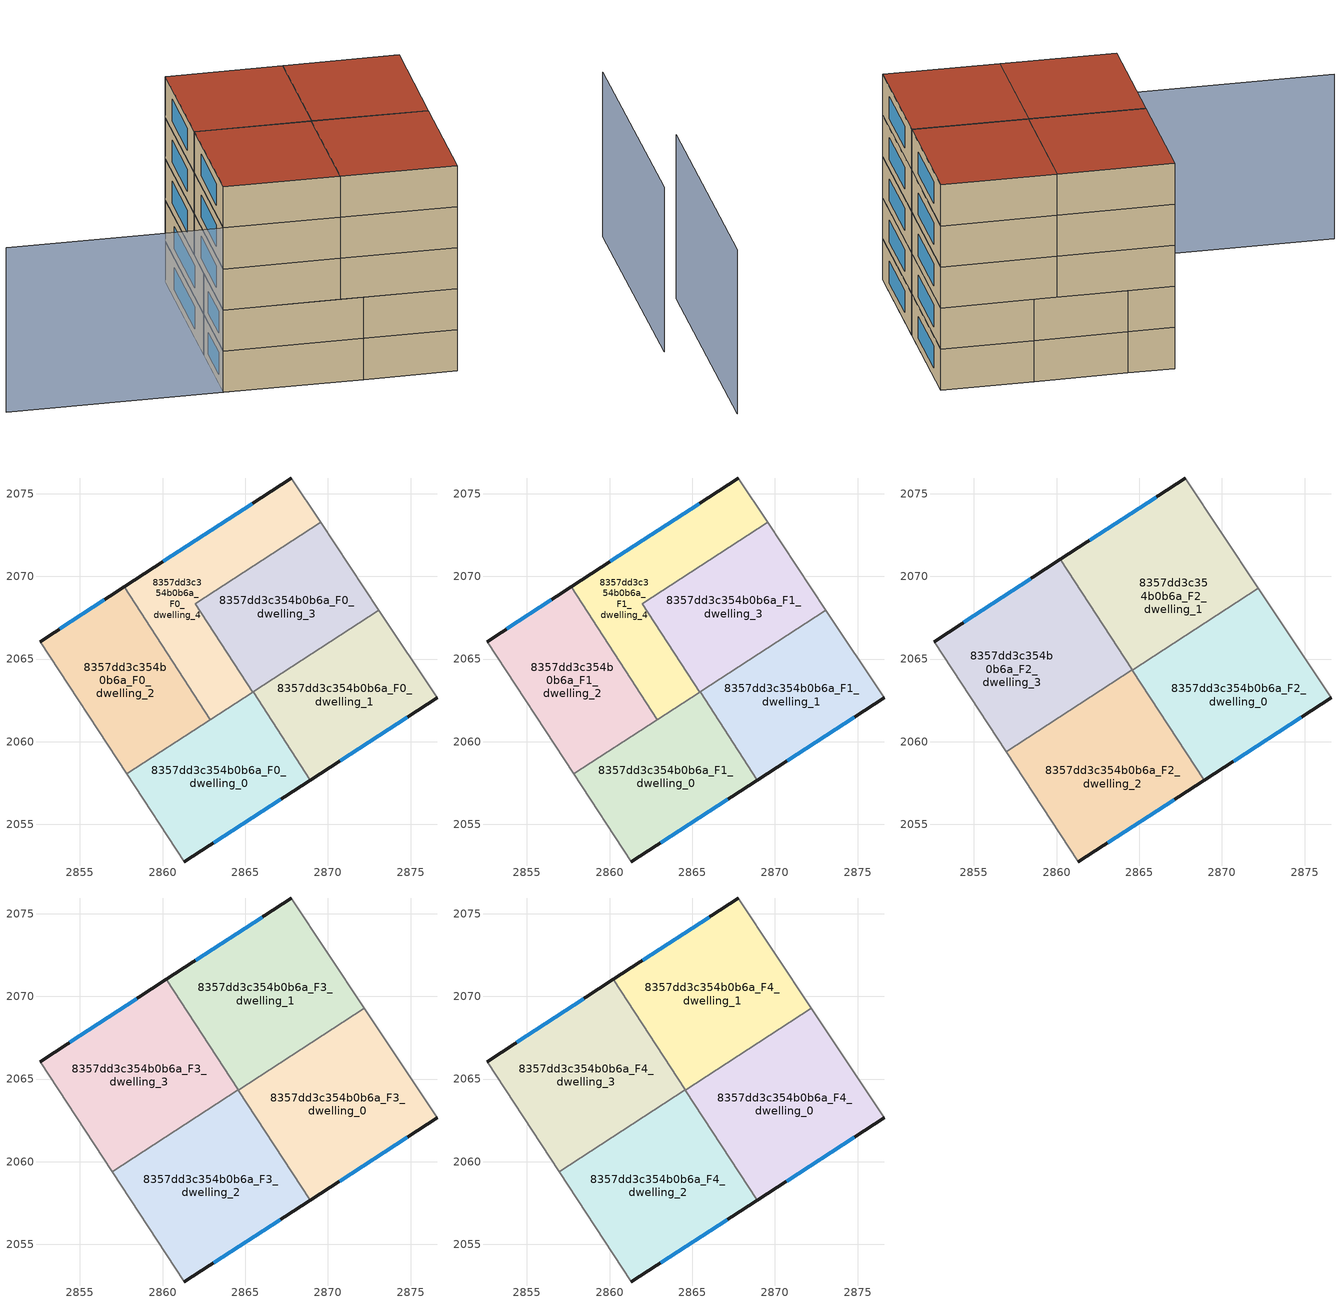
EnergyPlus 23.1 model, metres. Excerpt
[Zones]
8357dd3c354b0b6a_F0_dwelling_0
 floor ground (EU_floor_Construction): 2865.47,2063.02 2868.94,2057.68 2861.31,2052.72 2857.83,2058.05 z0
 wall outside (EU_wall_Construction): 2861.31,2052.72 2868.94,2057.68 z0:3
 wall to 8357dd3c354b0b6a_F0_dwelling_1 (EU_wall_Construction): 2868.94,2057.68 2865.47,2063.02 z0:3
 wall adiabatic (EU_wall_Construction): 2857.83,2058.05 2861.31,2052.72 z0:3
 wall to 8357dd3c354b0b6a_F0_dwelling_2 (EU_wall_Construction): 2862.89,2061.34 2857.83,2058.05 z0:3
 wall to 8357dd3c354b0b6a_F0_dwelling_4 (EU_wall_Construction): 2865.44,2063 2862.89,2061.34 z0:3
 wall to 8357dd3c354b0b6a_F0_dwelling_3 (EU_wall_Construction): 2865.47,2063.02 2865.44,2063 z0:3
 window (EU_Window_Construction): 2863.1,2053.89 2867.15,2056.51 z0.7:2.3
8357dd3c354b0b6a_F0_dwelling_1
 floor ground (EU_floor_Construction): 2873.08,2067.96 2876.6,2062.64 2868.94,2057.68 2865.47,2063.02 z0
 wall outside (EU_wall_Construction): 2868.94,2057.68 2876.6,2062.64 z0:3
 wall adiabatic (EU_wall_Construction): 2876.6,2062.64 2873.08,2067.96 z0:3
 wall to 8357dd3c354b0b6a_F0_dwelling_3 (EU_wall_Construction): 2873.08,2067.96 2865.47,2063.02 z0:3
 window (EU_Window_Construction): 2870.74,2058.84 2874.8,2061.48 z0.7:2.3
8357dd3c354b0b6a_F0_dwelling_2
 floor ground (EU_floor_Construction): 2857.67,2069.37 2862.89,2061.34 2857.83,2058.05 2852.58,2066.06 z0
 wall outside (EU_wall_Construction): 2857.67,2069.37 2852.58,2066.06 z0:3
 wall to 8357dd3c354b0b6a_F0_dwelling_4 (EU_wall_Construction): 2862.89,2061.34 2857.67,2069.37 z0:3
 wall adiabatic (EU_wall_Construction): 2852.58,2066.06 2857.83,2058.05 z0:3
 window (EU_Window_Construction): 2856.48,2068.59 2853.78,2066.84 z0.7:2.3
8357dd3c354b0b6a_F0_dwelling_3
 floor ground (EU_floor_Construction): 2869.56,2073.29 2873.08,2067.96 2865.44,2063 2861.96,2068.35 z0
 wall to 8357dd3c354b0b6a_F0_dwelling_4 (EU_wall_Construction): 2869.56,2073.29 2861.96,2068.35 2865.44,2063 z0:3
 wall adiabatic (EU_wall_Construction): 2873.08,2067.96 2869.56,2073.29 z0:3
8357dd3c354b0b6a_F0_dwelling_4
 floor ground (EU_floor_Construction): 2867.8,2075.95 2869.56,2073.29 2861.96,2068.35 2865.44,2063 2862.89,2061.34 2857.67,2069.37 z0
 wall outside (EU_wall_Construction): 2867.8,2075.95 2857.67,2069.37 z0:3
 wall adiabatic (EU_wall_Construction): 2869.56,2073.29 2867.8,2075.95 z0:3
 window (EU_Window_Construction): 2865.42,2074.4 2860.05,2070.92 z0.7:2.3
8357dd3c354b0b6a_F1_dwelling_0
 floor to 8357dd3c354b0b6a_F0_dwelling_0 (EU_floor_Construction): 2865.47,2063.02 2868.94,2057.68 2861.31,2052.72 2857.83,2058.05 z3
 wall outside (EU_wall_Construction): 2861.31,2052.72 2868.94,2057.68 z3:6
 wall to 8357dd3c354b0b6a_F1_dwelling_1 (EU_wall_Construction): 2868.94,2057.68 2865.47,2063.02 z3:6
 wall adiabatic (EU_wall_Construction): 2857.83,2058.05 2861.31,2052.72 z3:6
 wall to 8357dd3c354b0b6a_F1_dwelling_2 (EU_wall_Construction): 2862.89,2061.34 2857.83,2058.05 z3:6
 wall to 8357dd3c354b0b6a_F1_dwelling_4 (EU_wall_Construction): 2865.44,2063 2862.89,2061.34 z3:6
 wall to 8357dd3c354b0b6a_F1_dwelling_3 (EU_wall_Construction): 2865.47,2063.02 2865.44,2063 z3:6
 window (EU_Window_Construction): 2863.1,2053.89 2867.15,2056.51 z3.7:5.3
8357dd3c354b0b6a_F1_dwelling_1
 floor to 8357dd3c354b0b6a_F0_dwelling_1 (EU_floor_Construction): 2873.08,2067.96 2876.6,2062.64 2868.94,2057.68 2865.47,2063.02 z3
 wall outside (EU_wall_Construction): 2868.94,2057.68 2876.6,2062.64 z3:6
 wall adiabatic (EU_wall_Construction): 2876.6,2062.64 2873.08,2067.96 z3:6
 wall to 8357dd3c354b0b6a_F1_dwelling_3 (EU_wall_Construction): 2873.08,2067.96 2865.47,2063.02 z3:6
 window (EU_Window_Construction): 2870.74,2058.84 2874.8,2061.48 z3.7:5.3
8357dd3c354b0b6a_F1_dwelling_2
 floor to 8357dd3c354b0b6a_F0_dwelling_2 (EU_floor_Construction): 2857.67,2069.37 2862.89,2061.34 2857.83,2058.05 2852.58,2066.06 z3
 wall outside (EU_wall_Construction): 2857.67,2069.37 2852.58,2066.06 z3:6
 wall to 8357dd3c354b0b6a_F1_dwelling_4 (EU_wall_Construction): 2862.89,2061.34 2857.67,2069.37 z3:6
 wall adiabatic (EU_wall_Construction): 2852.58,2066.06 2857.83,2058.05 z3:6
 window (EU_Window_Construction): 2856.48,2068.59 2853.78,2066.84 z3.7:5.3
8357dd3c354b0b6a_F1_dwelling_3
 floor to 8357dd3c354b0b6a_F0_dwelling_3 (EU_floor_Construction): 2869.56,2073.29 2873.08,2067.96 2865.44,2063 2861.96,2068.35 z3
 wall to 8357dd3c354b0b6a_F1_dwelling_4 (EU_wall_Construction): 2869.56,2073.29 2861.96,2068.35 2865.44,2063 z3:6
 wall adiabatic (EU_wall_Construction): 2873.08,2067.96 2869.56,2073.29 z3:6
8357dd3c354b0b6a_F1_dwelling_4
 floor to 8357dd3c354b0b6a_F0_dwelling_4 (EU_floor_Construction): 2867.8,2075.95 2869.56,2073.29 2861.96,2068.35 2865.44,2063 2862.89,2061.34 2857.67,2069.37 z3
 wall outside (EU_wall_Construction): 2867.8,2075.95 2857.67,2069.37 z3:6
 wall adiabatic (EU_wall_Construction): 2869.56,2073.29 2867.8,2075.95 z3:6
 window (EU_Window_Construction): 2865.42,2074.4 2860.05,2070.92 z3.7:5.3
8357dd3c354b0b6a_F2_dwelling_0
 floor to 8357dd3c354b0b6a_F1_dwelling_1 (EU_floor_Construction): 2873.08,2067.96 2876.6,2062.64 2868.94,2057.68 2865.47,2063.02 z6
 floor to 8357dd3c354b0b6a_F1_dwelling_0 (EU_floor_Construction): 2865.47,2063.02 2868.94,2057.68 2868.92,2057.66 2865.45,2063 z6
 floor to 8357dd3c354b0b6a_F1_dwelling_3 (EU_floor_Construction): 2872.21,2069.28 2873.08,2067.96 2865.45,2063 2864.59,2064.32 z6
 wall outside (EU_wall_Construction): 2868.92,2057.66 2876.6,2062.64 z6:9
 wall to 8357dd3c354b0b6a_F2_dwelling_1 (EU_wall_Construction): 2872.21,2069.28 2864.59,2064.32 z6:9
 wall adiabatic (EU_wall_Construction): 2876.6,2062.64 2872.21,2069.28 z6:9
 wall to 8357dd3c354b0b6a_F2_dwelling_2 (EU_wall_Construction): 2864.59,2064.32 2868.92,2057.66 z6:9
 window (EU_Window_Construction): 2870.72,2058.83 2874.8,2061.47 z6.7:8.3
8357dd3c354b0b6a_F2_dwelling_1
 floor to 8357dd3c354b0b6a_F1_dwelling_3 (EU_floor_Construction): 2869.56,2073.29 2872.21,2069.28 2864.59,2064.32 2861.97,2068.35 z6
 floor to 8357dd3c354b0b6a_F1_dwelling_4 (EU_floor_Construction): 2867.8,2075.95 2869.56,2073.29 2861.97,2068.35 2860.23,2071.03 z6
 wall outside (EU_wall_Construction): 2867.8,2075.95 2860.23,2071.03 z6:9
 wall adiabatic (EU_wall_Construction): 2872.21,2069.28 2867.8,2075.95 z6:9
 wall to 8357dd3c354b0b6a_F2_dwelling_3 (EU_wall_Construction): 2860.23,2071.03 2864.57,2064.36 z6:9
 wall to 8357dd3c354b0b6a_F2_dwelling_2 (EU_wall_Construction): 2864.57,2064.36 2864.59,2064.32 z6:9
 window (EU_Window_Construction): 2866.02,2074.79 2862.01,2072.19 z6.7:8.3
8357dd3c354b0b6a_F2_dwelling_2
 floor to 8357dd3c354b0b6a_F1_dwelling_0 (EU_floor_Construction): 2865.45,2063 2868.92,2057.66 2861.31,2052.72 2857.83,2058.05 z6
 floor to 8357dd3c354b0b6a_F1_dwelling_3 (EU_floor_Construction): 2864.57,2064.36 2865.45,2063 2865.44,2063 2864.56,2064.35 z6
 floor to 8357dd3c354b0b6a_F1_dwelling_2 (EU_floor_Construction): 2862.01,2062.7 2862.89,2061.34 2857.83,2058.05 2856.94,2059.4 z6
 floor to 8357dd3c354b0b6a_F1_dwelling_4 (EU_floor_Construction): 2864.56,2064.35 2865.44,2063 2862.89,2061.34 2862.01,2062.7 z6
 wall outside (EU_wall_Construction): 2861.31,2052.72 2868.92,2057.66 z6:9
 wall to 8357dd3c354b0b6a_F2_dwelling_3 (EU_wall_Construction): 2864.57,2064.36 2856.94,2059.4 z6:9
 wall adiabatic (EU_wall_Construction): 2856.94,2059.4 2861.31,2052.72 z6:9
 window (EU_Window_Construction): 2863.1,2053.88 2867.13,2056.5 z6.7:8.3
8357dd3c354b0b6a_F2_dwelling_3
 floor to 8357dd3c354b0b6a_F1_dwelling_2 (EU_floor_Construction): 2857.67,2069.37 2862.01,2062.7 2856.94,2059.4 2852.58,2066.06 z6
 floor to 8357dd3c354b0b6a_F1_dwelling_4 (EU_floor_Construction): 2861.97,2068.35 2861.96,2068.35 2864.56,2064.35 2862.01,2062.7 2857.67,2069.37 2860.23,2071.03 z6
 floor to 8357dd3c354b0b6a_F1_dwelling_3 (EU_floor_Construction): 2861.97,2068.35 2864.57,2064.36 2864.56,2064.35 2861.96,2068.35 z6
 wall outside (EU_wall_Construction): 2860.23,2071.03 2852.58,2066.06 z6:9
 wall adiabatic (EU_wall_Construction): 2852.58,2066.06 2856.94,2059.4 z6:9
 window (EU_Window_Construction): 2858.43,2069.86 2854.38,2067.23 z6.7:8.3
8357dd3c354b0b6a_F3_dwelling_0
 floor to 8357dd3c354b0b6a_F2_dwelling_0 (EU_floor_Construction): 2872.21,2069.28 2876.6,2062.64 2868.92,2057.66 2864.59,2064.32 z9
 wall outside (EU_wall_Construction): 2868.92,2057.66 2876.6,2062.64 z9:12
 wall to 8357dd3c354b0b6a_F3_dwelling_1 (EU_wall_Construction): 2872.21,2069.28 2864.59,2064.32 z9:12
 wall adiabatic (EU_wall_Construction): 2876.6,2062.64 2872.21,2069.28 z9:12
 wall to 8357dd3c354b0b6a_F3_dwelling_2 (EU_wall_Construction): 2864.59,2064.32 2868.92,2057.66 z9:12
 window (EU_Window_Construction): 2870.72,2058.83 2874.8,2061.47 z9.7:11.3
8357dd3c354b0b6a_F3_dwelling_1
 floor to 8357dd3c354b0b6a_F2_dwelling_1 (EU_floor_Construction): 2867.8,2075.95 2872.21,2069.28 2864.59,2064.32 2860.23,2071.03 z9
 wall outside (EU_wall_Construction): 2867.8,2075.95 2860.23,2071.03 z9:12
 wall adiabatic (EU_wall_Construction): 2872.21,2069.28 2867.8,2075.95 z9:12
 wall to 8357dd3c354b0b6a_F3_dwelling_3 (EU_wall_Construction): 2860.23,2071.03 2864.57,2064.36 z9:12
 wall to 8357dd3c354b0b6a_F3_dwelling_2 (EU_wall_Construction): 2864.57,2064.36 2864.59,2064.32 z9:12
 window (EU_Window_Construction): 2866.02,2074.79 2862.01,2072.19 z9.7:11.3
8357dd3c354b0b6a_F3_dwelling_2
 floor to 8357dd3c354b0b6a_F2_dwelling_2 (EU_floor_Construction): 2864.57,2064.36 2868.92,2057.66 2861.31,2052.72 2856.94,2059.4 z9
 wall outside (EU_wall_Construction): 2861.31,2052.72 2868.92,2057.66 z9:12
 wall to 8357dd3c354b0b6a_F3_dwelling_3 (EU_wall_Construction): 2864.57,2064.36 2856.94,2059.4 z9:12
 wall adiabatic (EU_wall_Construction): 2856.94,2059.4 2861.31,2052.72 z9:12
 window (EU_Window_Construction): 2863.1,2053.88 2867.13,2056.5 z9.7:11.3
8357dd3c354b0b6a_F3_dwelling_3
 floor to 8357dd3c354b0b6a_F2_dwelling_3 (EU_floor_Construction): 2860.23,2071.03 2864.57,2064.36 2856.94,2059.4 2852.58,2066.06 z9
 wall outside (EU_wall_Construction): 2860.23,2071.03 2852.58,2066.06 z9:12
 wall adiabatic (EU_wall_Construction): 2852.58,2066.06 2856.94,2059.4 z9:12
 window (EU_Window_Construction): 2858.43,2069.86 2854.38,2067.23 z9.7:11.3
8357dd3c354b0b6a_F4_dwelling_0
 floor to 8357dd3c354b0b6a_F3_dwelling_0 (EU_floor_Construction): 2872.21,2069.28 2876.6,2062.64 2868.92,2057.66 2864.59,2064.32 z12
 wall outside (EU_wall_Construction): 2868.92,2057.66 2876.6,2062.64 z12:15
 wall to 8357dd3c354b0b6a_F4_dwelling_1 (EU_wall_Construction): 2872.21,2069.28 2864.59,2064.32 z12:15
 wall adiabatic (EU_wall_Construction): 2876.6,2062.64 2872.21,2069.28 z12:15
 wall to 8357dd3c354b0b6a_F4_dwelling_2 (EU_wall_Construction): 2864.59,2064.32 2868.92,2057.66 z12:15
 window (EU_Window_Construction): 2870.72,2058.83 2874.8,2061.47 z12.7:14.3
 roof outside (EU_roof_Construction): 2876.6,2062.64 2872.21,2069.28 2864.59,2064.32 2868.92,2057.66 z15
8357dd3c354b0b6a_F4_dwelling_1
 floor to 8357dd3c354b0b6a_F3_dwelling_1 (EU_floor_Construction): 2867.8,2075.95 2872.21,2069.28 2864.59,2064.32 2860.23,2071.03 z12
 wall outside (EU_wall_Construction): 2867.8,2075.95 2860.23,2071.03 z12:15
 wall adiabatic (EU_wall_Construction): 2872.21,2069.28 2867.8,2075.95 z12:15
 wall to 8357dd3c354b0b6a_F4_dwelling_3 (EU_wall_Construction): 2860.23,2071.03 2864.57,2064.36 z12:15
 wall to 8357dd3c354b0b6a_F4_dwelling_2 (EU_wall_Construction): 2864.57,2064.36 2864.59,2064.32 z12:15
 window (EU_Window_Construction): 2866.02,2074.79 2862.01,2072.19 z12.7:14.3
 roof outside (EU_roof_Construction): 2872.21,2069.28 2867.8,2075.95 2860.23,2071.03 2864.59,2064.32 z15
8357dd3c354b0b6a_F4_dwelling_2
 floor to 8357dd3c354b0b6a_F3_dwelling_2 (EU_floor_Construction): 2864.57,2064.36 2868.92,2057.66 2861.31,2052.72 2856.94,2059.4 z12
 wall outside (EU_wall_Construction): 2861.31,2052.72 2868.92,2057.66 z12:15
 wall to 8357dd3c354b0b6a_F4_dwelling_3 (EU_wall_Construction): 2864.57,2064.36 2856.94,2059.4 z12:15
 wall adiabatic (EU_wall_Construction): 2856.94,2059.4 2861.31,2052.72 z12:15
 window (EU_Window_Construction): 2863.1,2053.88 2867.13,2056.5 z12.7:14.3
 roof outside (EU_roof_Construction): 2868.92,2057.66 2864.57,2064.36 2856.94,2059.4 2861.31,2052.72 z15
8357dd3c354b0b6a_F4_dwelling_3
 floor to 8357dd3c354b0b6a_F3_dwelling_3 (EU_floor_Construction): 2860.23,2071.03 2864.57,2064.36 2856.94,2059.4 2852.58,2066.06 z12
 wall outside (EU_wall_Construction): 2860.23,2071.03 2852.58,2066.06 z12:15
 wall adiabatic (EU_wall_Construction): 2852.58,2066.06 2856.94,2059.4 z12:15
 window (EU_Window_Construction): 2858.43,2069.86 2854.38,2067.23 z12.7:14.3
 roof outside (EU_roof_Construction): 2864.57,2064.36 2860.23,2071.03 2852.58,2066.06 2856.94,2059.4 z15
shading: 2869.07,2040.97 2884.95,2051.34 / 2844.48,2078.44 2861.31,2052.72 z0:12
[Building]
EU S2 Campaign: North Axis=0; Terrain=City; Solar Distribution=FullExterior
[Site:Location]
Budapest.Ferenc.Liszt.Intl.AP: Latitude=47.437; Longitude=19.256; Time Zone=1; Elevation=185
[SizingPeriod:WeatherFileDays]
AnnualSizingPeriod: Begin Month=1; Begin Day of Month=1; End Month=12; End Day of Month=31; Day of Week for Start Day=Monday; Use Weather File Daylight Saving Period=No; Use Weather File Rain and Snow Indicators=No
[MATERIAL]
EU_InternalMass_Material: Roughness=MediumRough; Thickness=0.1; Conductivity=1; Density=1800; Specific Heat=900; Thermal Absorptance=0.9; Solar Absorptance=0.7; Visible Absorptance=0.7
[MATERIAL:NOMASS] Roughness=MediumRough; Thermal Absorptance=0.9; Solar Absorptance=0.7; Visible Absorptance=0.7
Name | Thermal Resistance
EU_wall_NoMass | 0.832559
EU_roof_NoMass | 1.39638
EU_floor_NoMass | 0.872794
[WINDOWMATERIAL:SIMPLEGLAZINGSYSTEM]
EU_Window_SimpleGlazing: UFactor=2.79869; Solar Heat Gain Coefficient=0.75; Visible Transmittance=0.75
[CONSTRUCTION]
EU_wall_Construction: EU_wall_NoMass
EU_roof_Construction: EU_roof_NoMass
EU_floor_Construction: EU_floor_NoMass
EU_Window_Construction: EU_Window_SimpleGlazing
EU_InternalMass_Construction: EU_InternalMass_Material
[ZONE] Type=1; Multiplier=1; Ceiling Height=autocalculate; Floor Area=autocalculate; Part of Total Floor Area=Yes
Name | Volume
8357dd3c354b0b6a_F0_dwelling_0; 8357dd3c354b0b6a_F1_dwelling_0; 8357dd3c354b0b6a_F0_dwelling_1; 8357dd3c354b0b6a_F1_dwelling_1 | 173.999
8357dd3c354b0b6a_F2_dwelling_0; 8357dd3c354b0b6a_F3_dwelling_0; 8357dd3c354b0b6a_F4_dwelling_0 | 217.51
8357dd3c354b0b6a_F2_dwelling_1; 8357dd3c354b0b6a_F3_dwelling_1; 8357dd3c354b0b6a_F4_dwelling_1 | 217.505
8357dd3c354b0b6a_F0_dwelling_2; 8357dd3c354b0b6a_F1_dwelling_2 | 174.012
8357dd3c354b0b6a_F2_dwelling_2; 8357dd3c354b0b6a_F3_dwelling_2; 8357dd3c354b0b6a_F4_dwelling_2 | 217.493
8357dd3c354b0b6a_F0_dwelling_3; 8357dd3c354b0b6a_F1_dwelling_3 | 173.997
8357dd3c354b0b6a_F2_dwelling_3; 8357dd3c354b0b6a_F3_dwelling_3; 8357dd3c354b0b6a_F4_dwelling_3 | 217.482
8357dd3c354b0b6a_F0_dwelling_4; 8357dd3c354b0b6a_F1_dwelling_4 | 174.011
[INTERNALMASS] Construction=EU_InternalMass_Construction
Name | Zone or ZoneList | Surface Area
8357dd3c354b0b6a_F0_dwelling_0_EU_InternalMass | 8357dd3c354b0b6a_F0_dwelling_0 | 57.9997
8357dd3c354b0b6a_F0_dwelling_1_EU_InternalMass | 8357dd3c354b0b6a_F0_dwelling_1 | 58.0002
8357dd3c354b0b6a_F0_dwelling_2_EU_InternalMass | 8357dd3c354b0b6a_F0_dwelling_2 | 58.0019
8357dd3c354b0b6a_F0_dwelling_3_EU_InternalMass | 8357dd3c354b0b6a_F0_dwelling_3 | 57.9991
8357dd3c354b0b6a_F0_dwelling_4_EU_InternalMass | 8357dd3c354b0b6a_F0_dwelling_4 | 58.0037
8357dd3c354b0b6a_F1_dwelling_0_EU_InternalMass | 8357dd3c354b0b6a_F1_dwelling_0 | 57.9997
8357dd3c354b0b6a_F1_dwelling_1_EU_InternalMass | 8357dd3c354b0b6a_F1_dwelling_1 | 58.0002
8357dd3c354b0b6a_F1_dwelling_2_EU_InternalMass | 8357dd3c354b0b6a_F1_dwelling_2 | 58.0019
8357dd3c354b0b6a_F1_dwelling_3_EU_InternalMass | 8357dd3c354b0b6a_F1_dwelling_3 | 57.9991
8357dd3c354b0b6a_F1_dwelling_4_EU_InternalMass | 8357dd3c354b0b6a_F1_dwelling_4 | 58.0037
8357dd3c354b0b6a_F2_dwelling_0_EU_InternalMass | 8357dd3c354b0b6a_F2_dwelling_0 | 72.5033
8357dd3c354b0b6a_F2_dwelling_1_EU_InternalMass | 8357dd3c354b0b6a_F2_dwelling_1 | 72.5017
8357dd3c354b0b6a_F2_dwelling_2_EU_InternalMass | 8357dd3c354b0b6a_F2_dwelling_2 | 72.4976
8357dd3c354b0b6a_F2_dwelling_3_EU_InternalMass | 8357dd3c354b0b6a_F2_dwelling_3 | 72.4942
8357dd3c354b0b6a_F3_dwelling_0_EU_InternalMass | 8357dd3c354b0b6a_F3_dwelling_0 | 72.5033
8357dd3c354b0b6a_F3_dwelling_1_EU_InternalMass | 8357dd3c354b0b6a_F3_dwelling_1 | 72.5017
8357dd3c354b0b6a_F3_dwelling_2_EU_InternalMass | 8357dd3c354b0b6a_F3_dwelling_2 | 72.4976
8357dd3c354b0b6a_F3_dwelling_3_EU_InternalMass | 8357dd3c354b0b6a_F3_dwelling_3 | 72.4942
8357dd3c354b0b6a_F4_dwelling_0_EU_InternalMass | 8357dd3c354b0b6a_F4_dwelling_0 | 72.5033
8357dd3c354b0b6a_F4_dwelling_1_EU_InternalMass | 8357dd3c354b0b6a_F4_dwelling_1 | 72.5017
8357dd3c354b0b6a_F4_dwelling_2_EU_InternalMass | 8357dd3c354b0b6a_F4_dwelling_2 | 72.4976
8357dd3c354b0b6a_F4_dwelling_3_EU_InternalMass | 8357dd3c354b0b6a_F4_dwelling_3 | 72.4942
[OTHEREQUIPMENT] Fuel Type=Electricity; Design Level Calculation Method=Watts/Area; Power per Zone Floor Area=1; Fraction Latent=0; Fraction Radiant=0; Fraction Lost=0; Carbon Dioxide Generation Rate=0; EndUse Subcategory=EU_Step8_InternalGains
Name | Zone or ZoneList or Space or SpaceList | Schedule
EU_Step8_InternalGain_8357dd3c354b0b6a_F0_dwelling_0_f000 | 8357dd3c354b0b6a_F0_dwelling_0 | EU_Step8_GainSchedule_8357dd3c354b0b6a_F0_dwelling_0_f000
EU_Step8_InternalGain_8357dd3c354b0b6a_F0_dwelling_1_f000 | 8357dd3c354b0b6a_F0_dwelling_1 | EU_Step8_GainSchedule_8357dd3c354b0b6a_F0_dwelling_1_f000
EU_Step8_InternalGain_8357dd3c354b0b6a_F0_dwelling_2_f000 | 8357dd3c354b0b6a_F0_dwelling_2 | EU_Step8_GainSchedule_8357dd3c354b0b6a_F0_dwelling_2_f000
EU_Step8_InternalGain_8357dd3c354b0b6a_F0_dwelling_3_f000 | 8357dd3c354b0b6a_F0_dwelling_3 | EU_Step8_GainSchedule_8357dd3c354b0b6a_F0_dwelling_3_f000
EU_Step8_InternalGain_8357dd3c354b0b6a_F0_dwelling_4_f000 | 8357dd3c354b0b6a_F0_dwelling_4 | EU_Step8_GainSchedule_8357dd3c354b0b6a_F0_dwelling_4_f000
EU_Step8_InternalGain_8357dd3c354b0b6a_F1_dwelling_0_f000 | 8357dd3c354b0b6a_F1_dwelling_0 | EU_Step8_GainSchedule_8357dd3c354b0b6a_F1_dwelling_0_f000
EU_Step8_InternalGain_8357dd3c354b0b6a_F1_dwelling_1_f000 | 8357dd3c354b0b6a_F1_dwelling_1 | EU_Step8_GainSchedule_8357dd3c354b0b6a_F1_dwelling_1_f000
EU_Step8_InternalGain_8357dd3c354b0b6a_F1_dwelling_2_f000 | 8357dd3c354b0b6a_F1_dwelling_2 | EU_Step8_GainSchedule_8357dd3c354b0b6a_F1_dwelling_2_f000
EU_Step8_InternalGain_8357dd3c354b0b6a_F1_dwelling_3_f000 | 8357dd3c354b0b6a_F1_dwelling_3 | EU_Step8_GainSchedule_8357dd3c354b0b6a_F1_dwelling_3_f000
EU_Step8_InternalGain_8357dd3c354b0b6a_F1_dwelling_4_f000 | 8357dd3c354b0b6a_F1_dwelling_4 | EU_Step8_GainSchedule_8357dd3c354b0b6a_F1_dwelling_4_f000
EU_Step8_InternalGain_8357dd3c354b0b6a_F2_dwelling_0_f000 | 8357dd3c354b0b6a_F2_dwelling_0 | EU_Step8_GainSchedule_8357dd3c354b0b6a_F2_dwelling_0_f000
EU_Step8_InternalGain_8357dd3c354b0b6a_F2_dwelling_1_f000 | 8357dd3c354b0b6a_F2_dwelling_1 | EU_Step8_GainSchedule_8357dd3c354b0b6a_F2_dwelling_1_f000
EU_Step8_InternalGain_8357dd3c354b0b6a_F2_dwelling_2_f000 | 8357dd3c354b0b6a_F2_dwelling_2 | EU_Step8_GainSchedule_8357dd3c354b0b6a_F2_dwelling_2_f000
EU_Step8_InternalGain_8357dd3c354b0b6a_F2_dwelling_3_f000 | 8357dd3c354b0b6a_F2_dwelling_3 | EU_Step8_GainSchedule_8357dd3c354b0b6a_F2_dwelling_3_f000
EU_Step8_InternalGain_8357dd3c354b0b6a_F3_dwelling_0_f000 | 8357dd3c354b0b6a_F3_dwelling_0 | EU_Step8_GainSchedule_8357dd3c354b0b6a_F3_dwelling_0_f000
EU_Step8_InternalGain_8357dd3c354b0b6a_F3_dwelling_1_f000 | 8357dd3c354b0b6a_F3_dwelling_1 | EU_Step8_GainSchedule_8357dd3c354b0b6a_F3_dwelling_1_f000
EU_Step8_InternalGain_8357dd3c354b0b6a_F3_dwelling_2_f000 | 8357dd3c354b0b6a_F3_dwelling_2 | EU_Step8_GainSchedule_8357dd3c354b0b6a_F3_dwelling_2_f000
EU_Step8_InternalGain_8357dd3c354b0b6a_F3_dwelling_3_f000 | 8357dd3c354b0b6a_F3_dwelling_3 | EU_Step8_GainSchedule_8357dd3c354b0b6a_F3_dwelling_3_f000
EU_Step8_InternalGain_8357dd3c354b0b6a_F4_dwelling_0_f000 | 8357dd3c354b0b6a_F4_dwelling_0 | EU_Step8_GainSchedule_8357dd3c354b0b6a_F4_dwelling_0_f000
EU_Step8_InternalGain_8357dd3c354b0b6a_F4_dwelling_1_f000 | 8357dd3c354b0b6a_F4_dwelling_1 | EU_Step8_GainSchedule_8357dd3c354b0b6a_F4_dwelling_1_f000
EU_Step8_InternalGain_8357dd3c354b0b6a_F4_dwelling_2_f000 | 8357dd3c354b0b6a_F4_dwelling_2 | EU_Step8_GainSchedule_8357dd3c354b0b6a_F4_dwelling_2_f000
EU_Step8_InternalGain_8357dd3c354b0b6a_F4_dwelling_3_f000 | 8357dd3c354b0b6a_F4_dwelling_3 | EU_Step8_GainSchedule_8357dd3c354b0b6a_F4_dwelling_3_f000
[ZONEVENTILATION:DESIGNFLOWRATE] Schedule=EU_AlwaysOn; Design Flow Rate Calculation Method=AirChanges/Hour; Air Changes per Hour=0.475469; Ventilation Type=Natural; Fan Pressure Rise=0; Fan Total Efficiency=1; Constant Term Coefficient=1; Temperature Term Coefficient=0; Velocity Term Coefficient=0; Velocity Squared Term Coefficient=0; Minimum Indoor Temperature=-100; Maximum Indoor Temperature=100; Delta Temperature=-100; Minimum Outdoor Temperature=-100; Maximum Outdoor Temperature=100; Maximum Wind Speed=40
Name | Zone or ZoneList or Space or SpaceList
EU_ConstantAir_8357dd3c354b0b6a_F0_dwelling_0 | 8357dd3c354b0b6a_F0_dwelling_0
EU_ConstantAir_8357dd3c354b0b6a_F0_dwelling_1 | 8357dd3c354b0b6a_F0_dwelling_1
EU_ConstantAir_8357dd3c354b0b6a_F0_dwelling_2 | 8357dd3c354b0b6a_F0_dwelling_2
EU_ConstantAir_8357dd3c354b0b6a_F0_dwelling_3 | 8357dd3c354b0b6a_F0_dwelling_3
EU_ConstantAir_8357dd3c354b0b6a_F0_dwelling_4 | 8357dd3c354b0b6a_F0_dwelling_4
EU_ConstantAir_8357dd3c354b0b6a_F1_dwelling_0 | 8357dd3c354b0b6a_F1_dwelling_0
EU_ConstantAir_8357dd3c354b0b6a_F1_dwelling_1 | 8357dd3c354b0b6a_F1_dwelling_1
EU_ConstantAir_8357dd3c354b0b6a_F1_dwelling_2 | 8357dd3c354b0b6a_F1_dwelling_2
EU_ConstantAir_8357dd3c354b0b6a_F1_dwelling_3 | 8357dd3c354b0b6a_F1_dwelling_3
EU_ConstantAir_8357dd3c354b0b6a_F1_dwelling_4 | 8357dd3c354b0b6a_F1_dwelling_4
EU_ConstantAir_8357dd3c354b0b6a_F2_dwelling_0 | 8357dd3c354b0b6a_F2_dwelling_0
EU_ConstantAir_8357dd3c354b0b6a_F2_dwelling_1 | 8357dd3c354b0b6a_F2_dwelling_1
EU_ConstantAir_8357dd3c354b0b6a_F2_dwelling_2 | 8357dd3c354b0b6a_F2_dwelling_2
EU_ConstantAir_8357dd3c354b0b6a_F2_dwelling_3 | 8357dd3c354b0b6a_F2_dwelling_3
EU_ConstantAir_8357dd3c354b0b6a_F3_dwelling_0 | 8357dd3c354b0b6a_F3_dwelling_0
EU_ConstantAir_8357dd3c354b0b6a_F3_dwelling_1 | 8357dd3c354b0b6a_F3_dwelling_1
EU_ConstantAir_8357dd3c354b0b6a_F3_dwelling_2 | 8357dd3c354b0b6a_F3_dwelling_2
EU_ConstantAir_8357dd3c354b0b6a_F3_dwelling_3 | 8357dd3c354b0b6a_F3_dwelling_3
EU_ConstantAir_8357dd3c354b0b6a_F4_dwelling_0 | 8357dd3c354b0b6a_F4_dwelling_0
EU_ConstantAir_8357dd3c354b0b6a_F4_dwelling_1 | 8357dd3c354b0b6a_F4_dwelling_1
EU_ConstantAir_8357dd3c354b0b6a_F4_dwelling_2 | 8357dd3c354b0b6a_F4_dwelling_2
EU_ConstantAir_8357dd3c354b0b6a_F4_dwelling_3 | 8357dd3c354b0b6a_F4_dwelling_3
[HVACTEMPLATE:THERMOSTAT] Constant Heating Setpoint=20; Constant Cooling Setpoint=50
EU_HeatOnly_8357dd3c354b0b6a_F0_dwelling_0; EU_HeatOnly_8357dd3c354b0b6a_F0_dwelling_1; EU_HeatOnly_8357dd3c354b0b6a_F0_dwelling_2; EU_HeatOnly_8357dd3c354b0b6a_F0_dwelling_3; EU_HeatOnly_8357dd3c354b0b6a_F0_dwelling_4; EU_HeatOnly_8357dd3c354b0b6a_F1_dwelling_0; EU_HeatOnly_8357dd3c354b0b6a_F1_dwelling_1; EU_HeatOnly_8357dd3c354b0b6a_F1_dwelling_2; EU_HeatOnly_8357dd3c354b0b6a_F1_dwelling_3; EU_HeatOnly_8357dd3c354b0b6a_F1_dwelling_4; EU_HeatOnly_8357dd3c354b0b6a_F2_dwelling_0; EU_HeatOnly_8357dd3c354b0b6a_F2_dwelling_1; EU_HeatOnly_8357dd3c354b0b6a_F2_dwelling_2; EU_HeatOnly_8357dd3c354b0b6a_F2_dwelling_3; EU_HeatOnly_8357dd3c354b0b6a_F3_dwelling_0; EU_HeatOnly_8357dd3c354b0b6a_F3_dwelling_1; EU_HeatOnly_8357dd3c354b0b6a_F3_dwelling_2; EU_HeatOnly_8357dd3c354b0b6a_F3_dwelling_3; EU_HeatOnly_8357dd3c354b0b6a_F4_dwelling_0; EU_HeatOnly_8357dd3c354b0b6a_F4_dwelling_1; EU_HeatOnly_8357dd3c354b0b6a_F4_dwelling_2; EU_HeatOnly_8357dd3c354b0b6a_F4_dwelling_3
[HVACTEMPLATE:ZONE:IDEALLOADSAIRSYSTEM] System Availability Schedule=EU_AlwaysOn; Maximum Heating Supply Air Temperature=50; Minimum Cooling Supply Air Temperature=13; Maximum Heating Supply Air Humidity Ratio=0.0156; Minimum Cooling Supply Air Humidity Ratio=0.0077; Heating Limit=NoLimit; Cooling Limit=NoLimit; Heating Availability Schedule=EU_AlwaysOn; Cooling Availability Schedule=EU_CoolingOff; Dehumidification Control Type=ConstantSensibleHeatRatio; Cooling Sensible Heat Ratio=0.7; Dehumidification Setpoint=60; Humidification Control Type=None; Humidification Setpoint=30; Outdoor Air Method=None; Outdoor Air Flow Rate per Person=0.00944; Outdoor Air Flow Rate per Zone Floor Area=0; Outdoor Air Flow Rate per Zone=0; Demand Controlled Ventilation Type=None; Outdoor Air Economizer Type=NoEconomizer; Heat Recovery Type=None; Sensible Heat Recovery Effectiveness=0.7; Latent Heat Recovery Effectiveness=0.65
Name | Template Thermostat
8357dd3c354b0b6a_F0_dwelling_0 | EU_HeatOnly_8357dd3c354b0b6a_F0_dwelling_0
8357dd3c354b0b6a_F0_dwelling_1 | EU_HeatOnly_8357dd3c354b0b6a_F0_dwelling_1
8357dd3c354b0b6a_F0_dwelling_2 | EU_HeatOnly_8357dd3c354b0b6a_F0_dwelling_2
8357dd3c354b0b6a_F0_dwelling_3 | EU_HeatOnly_8357dd3c354b0b6a_F0_dwelling_3
8357dd3c354b0b6a_F0_dwelling_4 | EU_HeatOnly_8357dd3c354b0b6a_F0_dwelling_4
8357dd3c354b0b6a_F1_dwelling_0 | EU_HeatOnly_8357dd3c354b0b6a_F1_dwelling_0
8357dd3c354b0b6a_F1_dwelling_1 | EU_HeatOnly_8357dd3c354b0b6a_F1_dwelling_1
8357dd3c354b0b6a_F1_dwelling_2 | EU_HeatOnly_8357dd3c354b0b6a_F1_dwelling_2
8357dd3c354b0b6a_F1_dwelling_3 | EU_HeatOnly_8357dd3c354b0b6a_F1_dwelling_3
8357dd3c354b0b6a_F1_dwelling_4 | EU_HeatOnly_8357dd3c354b0b6a_F1_dwelling_4
8357dd3c354b0b6a_F2_dwelling_0 | EU_HeatOnly_8357dd3c354b0b6a_F2_dwelling_0
8357dd3c354b0b6a_F2_dwelling_1 | EU_HeatOnly_8357dd3c354b0b6a_F2_dwelling_1
8357dd3c354b0b6a_F2_dwelling_2 | EU_HeatOnly_8357dd3c354b0b6a_F2_dwelling_2
8357dd3c354b0b6a_F2_dwelling_3 | EU_HeatOnly_8357dd3c354b0b6a_F2_dwelling_3
8357dd3c354b0b6a_F3_dwelling_0 | EU_HeatOnly_8357dd3c354b0b6a_F3_dwelling_0
8357dd3c354b0b6a_F3_dwelling_1 | EU_HeatOnly_8357dd3c354b0b6a_F3_dwelling_1
8357dd3c354b0b6a_F3_dwelling_2 | EU_HeatOnly_8357dd3c354b0b6a_F3_dwelling_2
8357dd3c354b0b6a_F3_dwelling_3 | EU_HeatOnly_8357dd3c354b0b6a_F3_dwelling_3
8357dd3c354b0b6a_F4_dwelling_0 | EU_HeatOnly_8357dd3c354b0b6a_F4_dwelling_0
8357dd3c354b0b6a_F4_dwelling_1 | EU_HeatOnly_8357dd3c354b0b6a_F4_dwelling_1
8357dd3c354b0b6a_F4_dwelling_2 | EU_HeatOnly_8357dd3c354b0b6a_F4_dwelling_2
8357dd3c354b0b6a_F4_dwelling_3 | EU_HeatOnly_8357dd3c354b0b6a_F4_dwelling_3
[SIZING:ZONE] Zone Cooling Design Supply Air Temperature Input Method=SupplyAirTemperature; Zone Cooling Design Supply Air Temperature=13; Zone Heating Design Supply Air Temperature Input Method=SupplyAirTemperature; Zone Heating Design Supply Air Temperature=50; Zone Cooling Design Supply Air Humidity Ratio=0.008; Zone Heating Design Supply Air Humidity Ratio=0.008; Cooling Design Air Flow Method=DesignDay; Cooling Design Air Flow Rate=0; Cooling Minimum Air Flow per Zone Floor Area=0.000762; Cooling Minimum Air Flow=0; Cooling Minimum Air Flow Fraction=0.2; Heating Design Air Flow Method=DesignDay; Heating Design Air Flow Rate=0; Heating Maximum Air Flow per Zone Floor Area=0.002032; Heating Maximum Air Flow=0.141576; Heating Maximum Air Flow Fraction=0.3; Account for Dedicated Outdoor Air System=No; Dedicated Outdoor Air System Control Strategy=NeutralSupplyAir; Dedicated Outdoor Air Low Setpoint Temperature for Design=autosize; Dedicated Outdoor Air High Setpoint Temperature for Design=autosize; Zone Load Sizing Method=Sensible Load Only No Latent Load; Zone Latent Cooling Design Supply Air Humidity Ratio Input Method=HumidityRatioDifference; Zone Cooling Design Supply Air Humidity Ratio Difference=0.005; Zone Latent Heating Design Supply Air Humidity Ratio Input Method=HumidityRatioDifference; Zone Humidification Design Supply Air Humidity Ratio Difference=0.005
8357dd3c354b0b6a_F0_dwelling_0; 8357dd3c354b0b6a_F0_dwelling_1; 8357dd3c354b0b6a_F0_dwelling_2; 8357dd3c354b0b6a_F0_dwelling_3; 8357dd3c354b0b6a_F0_dwelling_4; 8357dd3c354b0b6a_F1_dwelling_0; 8357dd3c354b0b6a_F1_dwelling_1; 8357dd3c354b0b6a_F1_dwelling_2; 8357dd3c354b0b6a_F1_dwelling_3; 8357dd3c354b0b6a_F1_dwelling_4; 8357dd3c354b0b6a_F2_dwelling_0; 8357dd3c354b0b6a_F2_dwelling_1; 8357dd3c354b0b6a_F2_dwelling_2; 8357dd3c354b0b6a_F2_dwelling_3; 8357dd3c354b0b6a_F3_dwelling_0; 8357dd3c354b0b6a_F3_dwelling_1; 8357dd3c354b0b6a_F3_dwelling_2; 8357dd3c354b0b6a_F3_dwelling_3; 8357dd3c354b0b6a_F4_dwelling_0; 8357dd3c354b0b6a_F4_dwelling_1; 8357dd3c354b0b6a_F4_dwelling_2; 8357dd3c354b0b6a_F4_dwelling_3
[SCHEDULE:CONSTANT]
Name | Hourly Value
EU_AlwaysOn | 1
EU_CoolingOff | 0
[SCHEDULE:FILE] Column Number=1; Rows to Skip at Top=0; Number of Hours of Data=8760; Column Separator=Comma; Interpolate to Timestep=No; Minutes per Item=60; Adjust Schedule for Daylight Savings=Yes
Name | File
EU_Step8_GainSchedule_8357dd3c354b0b6a_F0_dwelling_0_f000 | ../../schedules/8357dd3c354b0b6a/8357dd3c354b0b6a_F0_dwelling_0_f000_gain.csv
EU_Step8_GainSchedule_8357dd3c354b0b6a_F0_dwelling_1_f000 | ../../schedules/8357dd3c354b0b6a/8357dd3c354b0b6a_F0_dwelling_1_f000_gain.csv
EU_Step8_GainSchedule_8357dd3c354b0b6a_F0_dwelling_2_f000 | ../../schedules/8357dd3c354b0b6a/8357dd3c354b0b6a_F0_dwelling_2_f000_gain.csv
EU_Step8_GainSchedule_8357dd3c354b0b6a_F0_dwelling_3_f000 | ../../schedules/8357dd3c354b0b6a/8357dd3c354b0b6a_F0_dwelling_3_f000_gain.csv
EU_Step8_GainSchedule_8357dd3c354b0b6a_F0_dwelling_4_f000 | ../../schedules/8357dd3c354b0b6a/8357dd3c354b0b6a_F0_dwelling_4_f000_gain.csv
EU_Step8_GainSchedule_8357dd3c354b0b6a_F1_dwelling_0_f000 | ../../schedules/8357dd3c354b0b6a/8357dd3c354b0b6a_F1_dwelling_0_f000_gain.csv
EU_Step8_GainSchedule_8357dd3c354b0b6a_F1_dwelling_1_f000 | ../../schedules/8357dd3c354b0b6a/8357dd3c354b0b6a_F1_dwelling_1_f000_gain.csv
EU_Step8_GainSchedule_8357dd3c354b0b6a_F1_dwelling_2_f000 | ../../schedules/8357dd3c354b0b6a/8357dd3c354b0b6a_F1_dwelling_2_f000_gain.csv
EU_Step8_GainSchedule_8357dd3c354b0b6a_F1_dwelling_3_f000 | ../../schedules/8357dd3c354b0b6a/8357dd3c354b0b6a_F1_dwelling_3_f000_gain.csv
EU_Step8_GainSchedule_8357dd3c354b0b6a_F1_dwelling_4_f000 | ../../schedules/8357dd3c354b0b6a/8357dd3c354b0b6a_F1_dwelling_4_f000_gain.csv
EU_Step8_GainSchedule_8357dd3c354b0b6a_F2_dwelling_0_f000 | ../../schedules/8357dd3c354b0b6a/8357dd3c354b0b6a_F2_dwelling_0_f000_gain.csv
EU_Step8_GainSchedule_8357dd3c354b0b6a_F2_dwelling_1_f000 | ../../schedules/8357dd3c354b0b6a/8357dd3c354b0b6a_F2_dwelling_1_f000_gain.csv
EU_Step8_GainSchedule_8357dd3c354b0b6a_F2_dwelling_2_f000 | ../../schedules/8357dd3c354b0b6a/8357dd3c354b0b6a_F2_dwelling_2_f000_gain.csv
EU_Step8_GainSchedule_8357dd3c354b0b6a_F2_dwelling_3_f000 | ../../schedules/8357dd3c354b0b6a/8357dd3c354b0b6a_F2_dwelling_3_f000_gain.csv
EU_Step8_GainSchedule_8357dd3c354b0b6a_F3_dwelling_0_f000 | ../../schedules/8357dd3c354b0b6a/8357dd3c354b0b6a_F3_dwelling_0_f000_gain.csv
EU_Step8_GainSchedule_8357dd3c354b0b6a_F3_dwelling_1_f000 | ../../schedules/8357dd3c354b0b6a/8357dd3c354b0b6a_F3_dwelling_1_f000_gain.csv
EU_Step8_GainSchedule_8357dd3c354b0b6a_F3_dwelling_2_f000 | ../../schedules/8357dd3c354b0b6a/8357dd3c354b0b6a_F3_dwelling_2_f000_gain.csv
EU_Step8_GainSchedule_8357dd3c354b0b6a_F3_dwelling_3_f000 | ../../schedules/8357dd3c354b0b6a/8357dd3c354b0b6a_F3_dwelling_3_f000_gain.csv
EU_Step8_GainSchedule_8357dd3c354b0b6a_F4_dwelling_0_f000 | ../../schedules/8357dd3c354b0b6a/8357dd3c354b0b6a_F4_dwelling_0_f000_gain.csv
EU_Step8_GainSchedule_8357dd3c354b0b6a_F4_dwelling_1_f000 | ../../schedules/8357dd3c354b0b6a/8357dd3c354b0b6a_F4_dwelling_1_f000_gain.csv
EU_Step8_GainSchedule_8357dd3c354b0b6a_F4_dwelling_2_f000 | ../../schedules/8357dd3c354b0b6a/8357dd3c354b0b6a_F4_dwelling_2_f000_gain.csv
EU_Step8_GainSchedule_8357dd3c354b0b6a_F4_dwelling_3_f000 | ../../schedules/8357dd3c354b0b6a/8357dd3c354b0b6a_F4_dwelling_3_f000_gain.csv
